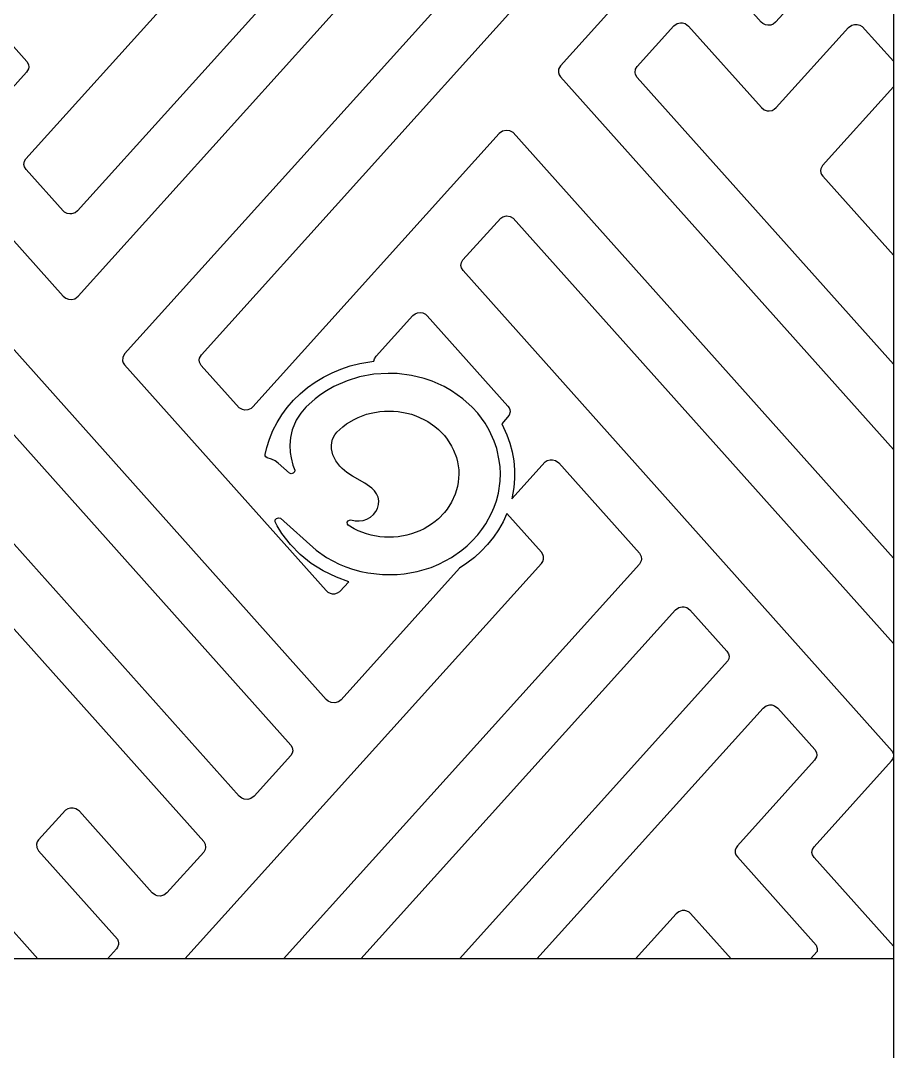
# Model space of a CAD drawing. Extents: x 44111 to 90315, y 4379 to 151689.
# Drawn here: x 68182 to 68654, y 134769 to 135326 of the extents above; entities that cross this region are included whole.
import ezdxf

# ---------------------------------------------------------------- set-up
doc = ezdxf.new("R2010")
doc.units = 0
doc.header["$LTSCALE"] = 1000
doc.header["$MEASUREMENT"] = 0
for name, color, linetype in [('A-立面外墙材料填充', 8, 'Continuous'), ('A-立面看线', 50, 'Continuous'), ('DIM_ELEV', 3, 'Continuous')]:
    doc.layers.add(name, color=color, linetype=linetype)

# ---------------------------------------------------------------- blocks, each defined once
blk = doc.blocks.new('yggggggg')
at = {"layer": 'A-立面外墙材料填充'}
for p, q in [((659568.92, -620178.83), (659845.94, -619871.42)), ((659898.85, -619871.8), (659596.88, -620206.89)), ((659597.08, -620253.11), (659918.34, -619896.62)), ((659946.3, -619924.68), (659622.25, -620284.29)), ((659663.71, -620284.72), (659965.68, -619949.63)), ((659918.74, -620060.82), (659857.75, -620128.5)), ((659966.14, -620104.92), (659926.61, -620060.67)), ((659994.33, -620082.37), (659973.97, -620105.06)), ((659548.76, -620103.22), (659569.4, -620126.23)), ((659899.21, -620128.94), (659918.94, -620107.04)), ((659918.94, -620107.04), (659920.7, -620105.77)), ((659920.7, -620105.77), (659922.62, -620105.31)), ((659922.62, -620105.31), (659923.61, -620105.35)), ((659923.61, -620105.35), (659925.15, -620105.78)), ((659925.15, -620105.78), (659926.9, -620107.06)), ((659926.9, -620107.06), (659966.27, -620151.13)), ((659967.05, -620105.72), (659966.14, -620104.92)), ((659968.46, -620106.41), (659967.05, -620105.72)), ((659969.8, -620106.66), (659968.46, -620106.41)), ((659971.4, -620106.52), (659969.8, -620106.66)), ((659972.67, -620106.04), (659971.4, -620106.52)), ((659973.97, -620105.06), (659972.67, -620106.04)), ((659974.27, -620151.18), (660013.32, -620107.85)), ((660013.32, -620107.85), (660015.08, -620106.58)), ((660015.08, -620106.58), (660016.62, -620106.16)), ((660016.62, -620106.16), (660017.99, -620106.16)), ((660017.99, -620106.16), (660019.53, -620106.59)), ((660019.53, -620106.59), (660020.66, -620107.28)), ((660020.66, -620107.28), (660037.59, -620126.13)), ((659569.4, -620126.23), (659570.29, -620127.89)), ((659385.83, -620130.41), (659712.01, -620495.68)), ((659731.23, -620471.12), (659427.3, -620130.77)), ((659569.27, -620131.99), (659527.54, -620178.3)), ((659570.29, -620130.2), (659569.27, -620131.99)), ((659570.29, -620127.89), (659570.44, -620129.32)), ((659570.44, -620129.32), (659570.29, -620130.2)), ((659856.7, -620130.35), (659856.6, -620132.19)), ((659857.75, -620128.5), (659856.7, -620130.35)), ((659898.04, -620132.16), (659898.3, -620130.41)), ((659898.3, -620130.41), (659899.21, -620128.94)), ((659856.6, -620132.19), (659856.99, -620133.38)), ((659856.99, -620133.38), (659857.73, -620134.47)), ((659857.73, -620134.47), (660037.59, -620335.88)), ((659898.29, -620133.35), (659898.04, -620132.16)), ((659899.19, -620134.83), (659898.29, -620133.35)), ((660037.59, -620289.81), (659899.19, -620134.83)), ((660037.59, -620140.02), (659999.32, -620182.51)), ((659966.27, -620151.13), (659967.72, -620152.28)), ((659967.72, -620152.28), (659969.49, -620152.86)), ((659969.49, -620152.86), (659970.57, -620152.91)), ((659970.57, -620152.91), (659972.03, -620152.64)), ((659972.03, -620152.64), (659973.26, -620152.04)), ((659973.26, -620152.04), (659974.27, -620151.18)), ((659684.19, -620523.32), (659360.79, -620161.17)), ((659824.69, -620165.19), (659691.56, -620312.92)), ((659826.47, -620163.91), (659824.69, -620165.19)), ((659828.38, -620163.46), (659826.47, -620163.91)), ((659830.43, -620163.74), (659828.38, -620163.46)), ((659832.11, -620164.68), (659830.43, -620163.74)), ((660037.59, -620394.68), (659832.11, -620164.68)), ((659567.86, -620181.92), (659568.12, -620180.17)), ((659568.11, -620183.12), (659567.86, -620181.92)), ((659568.12, -620180.17), (659568.92, -620178.83)), ((659527.55, -620184.23), (659589.08, -620253.13)), ((659569.01, -620184.59), (659568.11, -620183.12)), ((659589.04, -620207), (659569.01, -620184.59)), ((659998.4, -620184.25), (659998.26, -620185.13)), ((659998.26, -620185.13), (659998.39, -620186.37)), ((659998.39, -620186.37), (659998.75, -620187.28)), ((659999.32, -620182.51), (659998.4, -620184.25)), ((659998.75, -620187.28), (659999.45, -620188.29)), ((659999.45, -620188.29), (660037.59, -620231)), ((659360.93, -620207.39), (659664.97, -620547.88)), ((659589.83, -620207.68), (659589.04, -620207)), ((659591.25, -620208.37), (659589.83, -620207.68)), ((659592.58, -620208.62), (659591.25, -620208.37)), ((659593.58, -620208.59), (659592.58, -620208.62)), ((659595.45, -620208.01), (659593.58, -620208.59)), ((659596.88, -620206.89), (659595.45, -620208.01)), ((659826.62, -620210.17), (659828.53, -620209.71)), ((659828.53, -620209.71), (659830.49, -620209.96)), ((659830.49, -620209.96), (659832.2, -620210.87)), ((659805.02, -620233.47), (659825.49, -620210.85)), ((659825.49, -620210.85), (659826.62, -620210.17)), ((659832.2, -620210.87), (660037.59, -620440.75)), ((659803.96, -620236.56), (659804.22, -620234.81)), ((659804.21, -620237.75), (659803.96, -620236.56)), ((659805.11, -620239.23), (659804.21, -620237.75)), ((659804.22, -620234.81), (659805.02, -620233.47)), ((660037.02, -620499.04), (659805.11, -620239.23)), ((659589.08, -620253.13), (659590.42, -620254.2)), ((659590.42, -620254.2), (659591.88, -620254.75)), ((659593.76, -620254.84), (659595.27, -620254.43)), ((659595.27, -620254.43), (659597.08, -620253.11)), ((659591.88, -620254.75), (659593.76, -620254.84)), ((659758.09, -620285.53), (659777.94, -620263.51)), ((659777.94, -620263.51), (659779.25, -620262.53)), ((659779.25, -620262.53), (659780.51, -620262.05)), ((659780.51, -620262.05), (659782.12, -620261.91)), ((659782.12, -620261.91), (659783.45, -620262.16)), ((659783.45, -620262.16), (659784.87, -620262.85)), ((659784.87, -620262.85), (659785.78, -620263.65)), ((659785.78, -620263.65), (659829.35, -620312.45)), ((659621.2, -620286.13), (659621.1, -620287.97)), ((659621.1, -620287.97), (659621.49, -620289.17)), ((659622.25, -620284.29), (659621.2, -620286.13)), ((659662.54, -620287.39), (659662.69, -620286.51)), ((659662.69, -620288.82), (659662.54, -620287.39)), ((659662.69, -620286.51), (659663.71, -620284.72)), ((659756.91, -620288.25), (659757.18, -620287.01)), ((659757.18, -620287.01), (659758.09, -620285.53)), ((659621.49, -620289.17), (659622.23, -620290.26)), ((659622.23, -620290.26), (659731.07, -620412.13)), ((659663.69, -620290.61), (659662.69, -620288.82)), ((659684.22, -620313.49), (659663.69, -620290.61)), ((659734.31, -620294.48), (659739.15, -620292.47)), ((659739.15, -620292.47), (659744.15, -620290.8)), ((659744.15, -620290.8), (659749.28, -620289.49)), ((659749.28, -620289.49), (659756.91, -620288.25)), ((659725.22, -620299.51), (659729.65, -620296.84)), ((659729.65, -620296.84), (659734.31, -620294.48)), ((659742.4, -620298.83), (659735.35, -620301.93)), ((659749.19, -620296.74), (659742.4, -620298.83)), ((659756.9, -620295.31), (659749.19, -620296.74)), ((659764.71, -620294.81), (659756.9, -620295.31)), ((659769.41, -620294.95), (659764.71, -620294.81)), ((659777.18, -620295.92), (659769.41, -620294.95)), ((659784.07, -620297.58), (659777.18, -620295.92)), ((659788.44, -620299.07), (659784.07, -620297.58)), ((659794.84, -620301.93), (659788.44, -620299.07)), ((659717.06, -620305.82), (659721.03, -620302.5)), ((659721.03, -620302.5), (659725.22, -620299.51)), ((659731.36, -620304.17), (659728.2, -620306.25)), ((659735.35, -620301.93), (659731.36, -620304.17)), ((659798.83, -620304.17), (659794.84, -620301.93)), ((659805.02, -620308.52), (659798.83, -620304.17)), ((659710.15, -620313.15), (659713.45, -620309.36)), ((659713.45, -620309.36), (659717.06, -620305.82)), ((659725.15, -620308.54), (659720.13, -620313.08)), ((659728.2, -620306.25), (659725.15, -620308.54)), ((659810.07, -620313.09), (659805.02, -620308.52)), ((659685.92, -620314.4), (659684.22, -620313.49)), ((659687.26, -620314.64), (659685.92, -620314.4)), ((659688.86, -620314.5), (659687.26, -620314.64)), ((659690.64, -620313.72), (659688.86, -620314.5)), ((659691.56, -620312.92), (659690.64, -620313.72)), ((659707.19, -620317.16), (659710.15, -620313.15)), ((659720.13, -620313.08), (659717.38, -620316.32)), ((659755.39, -620316.24), (659760.11, -620315.39)), ((659760.11, -620315.39), (659762.69, -620315.16)), ((659762.69, -620315.16), (659767.5, -620315.16)), ((659767.5, -620315.16), (659770.08, -620315.39)), ((659770.08, -620315.39), (659774.8, -620316.24)), ((659813.05, -620316.37), (659810.07, -620313.09)), ((659829.35, -620312.45), (659830.02, -620313.41)), ((659830.51, -620315.67), (659830.01, -620317.38)), ((659830.02, -620313.41), (659830.36, -620314.24)), ((659830.36, -620314.24), (659830.51, -620315.67)), ((659702.36, -620325.75), (659704.59, -620321.37)), ((659704.59, -620321.37), (659707.19, -620317.16)), ((659714.98, -620320.13), (659712.82, -620325.37)), ((659717.38, -620316.32), (659714.98, -620320.13)), ((659742.18, -620322.11), (659746.18, -620319.7)), ((659746.18, -620319.7), (659748.47, -620318.59)), ((659748.47, -620318.59), (659752.91, -620316.92)), ((659752.91, -620316.92), (659755.39, -620316.24)), ((659774.8, -620316.24), (659777.17, -620316.89)), ((659777.17, -620316.89), (659779.59, -620317.71)), ((659779.59, -620317.71), (659783.91, -620319.64)), ((659783.91, -620319.64), (659786.11, -620320.88)), ((659786.11, -620320.88), (659789.93, -620323.53)), ((659817, -620321.72), (659813.05, -620316.37)), ((659830.01, -620317.38), (659825.99, -620322.07)), ((659700.51, -620330.28), (659702.36, -620325.75)), ((659712.82, -620325.37), (659711.89, -620329.47)), ((659735.8, -620327.93), (659736.85, -620326.63)), ((659736.85, -620326.63), (659740.17, -620323.6)), ((659740.17, -620323.6), (659742.18, -620322.11)), ((659789.93, -620323.53), (659791.82, -620325.13)), ((659791.82, -620325.13), (659794.99, -620328.41)), ((659819.21, -620325.47), (659817, -620321.72)), ((659821.94, -620331.44), (659819.21, -620325.47)), ((659825.99, -620322.07), (659828.78, -620327.94)), ((659699.07, -620334.92), (659700.51, -620330.28)), ((659711.89, -620329.47), (659711.53, -620333.64)), ((659733.96, -620333.82), (659734.12, -620332.18)), ((659734.12, -620332.18), (659734.57, -620330.41)), ((659734.57, -620330.41), (659735.8, -620327.93)), ((659794.99, -620328.41), (659796.5, -620330.31)), ((659796.5, -620330.31), (659798.91, -620334.08)), ((659823.3, -620335.48), (659821.94, -620331.44)), ((659828.78, -620327.94), (659830.43, -620332.52)), ((659830.43, -620332.52), (659831.68, -620337.21)), ((659698.24, -620338.6), (659699.07, -620334.92)), ((659711.53, -620333.64), (659711.71, -620337.64)), ((659711.71, -620337.64), (659712.16, -620340.53)), ((659734.02, -620335.51), (659733.96, -620333.82)), ((659734.73, -620338.73), (659734.02, -620335.51)), ((659798.91, -620334.08), (659799.98, -620336.22)), ((659799.98, -620336.22), (659801.52, -620340.34)), ((659824.69, -620341.81), (659823.3, -620335.48)), ((659831.68, -620337.21), (659832.52, -620341.98)), ((659698.26, -620339.31), (659698.24, -620338.6)), ((659698.6, -620339.95), (659698.26, -620339.31)), ((659699.19, -620340.41), (659698.6, -620339.95)), ((659701.6, -620341.12), (659699.19, -620340.41)), ((659703.53, -620342.08), (659701.6, -620341.12)), ((659705.19, -620343.31), (659703.53, -620342.08)), ((659711.25, -620348.75), (659705.19, -620343.31)), ((659712.16, -620340.53), (659713.17, -620344.33)), ((659736.33, -620342.13), (659734.73, -620338.73)), ((659738.49, -620345), (659736.33, -620342.13)), ((659801.52, -620340.34), (659802.11, -620342.63)), ((659802.11, -620342.63), (659802.74, -620346.94)), ((659825.1, -620345.35), (659824.69, -620341.81)), ((659831.38, -620362.51), (659849.46, -620342.57)), ((659832.52, -620341.98), (659832.94, -620346.85)), ((659849.46, -620342.57), (659850.59, -620341.88)), ((659850.59, -620341.88), (659852.13, -620341.46)), ((659852.13, -620341.46), (659853.5, -620341.46)), ((659853.5, -620341.46), (659855.03, -620341.89)), ((659855.03, -620341.89), (659856.79, -620343.17)), ((659856.79, -620343.17), (659900.36, -620391.96)), ((659712.29, -620349.04), (659711.25, -620348.75)), ((659713.33, -620348.77), (659712.29, -620349.04)), ((659713.17, -620344.33), (659714.18, -620347.05)), ((659714.04, -620348.03), (659713.33, -620348.77)), ((659714.18, -620347.05), (659714.04, -620348.03)), ((659739.74, -620346.28), (659738.49, -620345)), ((659742.38, -620348.45), (659739.74, -620346.28)), ((659745.42, -620350.4), (659742.38, -620348.45)), ((659802.83, -620349.29), (659802.51, -620353.63)), ((659802.74, -620346.94), (659802.83, -620349.29)), ((659825.25, -620348.88), (659825.1, -620345.35)), ((659825.1, -620353.11), (659825.25, -620348.88)), ((659832.94, -620346.85), (659832.94, -620351.68)), ((659751.97, -620354.05), (659745.42, -620350.4)), ((659755.85, -620356.85), (659751.97, -620354.05)), ((659802.51, -620353.63), (659802.09, -620355.94)), ((659824.17, -620359.51), (659825.1, -620353.11)), ((659832.94, -620351.68), (659832.52, -620356.48)), ((659757.24, -620358.22), (659755.85, -620356.85)), ((659758.4, -620359.91), (659757.24, -620358.22)), ((659759.17, -620361.77), (659758.4, -620359.91)), ((659800.84, -620360.15), (659798.91, -620364.38)), ((659802.09, -620355.94), (659800.84, -620360.15)), ((659823.11, -620363.62), (659824.17, -620359.51)), ((659832.52, -620356.48), (659831.38, -620362.51)), ((659758.89, -620367.81), (659759.45, -620365.72)), ((659759.53, -620363.73), (659759.17, -620361.77)), ((659759.45, -620365.72), (659759.53, -620363.73)), ((659798.91, -620364.38), (659796.5, -620368.15)), ((659821.94, -620367.03), (659823.11, -620363.62)), ((659755.16, -620372.43), (659756.76, -620371.07)), ((659756.76, -620371.07), (659758.05, -620369.46)), ((659758.05, -620369.46), (659758.89, -620367.81)), ((659794.99, -620370.06), (659791.82, -620373.33)), ((659796.5, -620368.15), (659794.99, -620370.06)), ((659817.38, -620376.14), (659820.52, -620370.38)), ((659820.52, -620370.38), (659821.94, -620367.03)), ((659828.78, -620370.55), (659826.74, -620374.98)), ((659847.45, -620391.51), (659828.78, -620370.55)), ((659703.5, -620374.98), (659703.56, -620373.97)), ((659704.62, -620377.15), (659703.5, -620374.98)), ((659703.56, -620373.97), (659704.24, -620373.16)), ((659704.24, -620373.16), (659705.3, -620372.85)), ((659707.19, -620381.3), (659704.62, -620377.15)), ((659705.3, -620372.85), (659706.38, -620373.13)), ((659706.38, -620373.13), (659725.7, -620390.36)), ((659742.53, -620375.26), (659743.09, -620374.4)), ((659742.6, -620376.26), (659742.53, -620375.26)), ((659742.99, -620376.83), (659742.6, -620376.26)), ((659746.18, -620378.76), (659742.99, -620376.83)), ((659743.09, -620374.4), (659743.72, -620374.05)), ((659743.72, -620374.05), (659744.45, -620373.95)), ((659744.45, -620373.95), (659746.88, -620374.43)), ((659746.88, -620374.43), (659748.89, -620374.51)), ((659748.89, -620374.51), (659751.06, -620374.22)), ((659751.06, -620374.22), (659753.13, -620373.55)), ((659753.13, -620373.55), (659755.16, -620372.43)), ((659788.02, -620376.35), (659784.02, -620378.76)), ((659790.02, -620374.86), (659788.02, -620376.35)), ((659791.82, -620373.33), (659790.02, -620374.86)), ((659815.32, -620379.18), (659817.38, -620376.14)), ((659826.74, -620374.98), (659824.32, -620379.27)), ((659711.8, -620387.29), (659707.19, -620381.3)), ((659748.47, -620379.87), (659746.18, -620378.76)), ((659752.91, -620381.54), (659748.47, -620379.87)), ((659755.39, -620382.22), (659752.91, -620381.54)), ((659760.11, -620383.07), (659755.39, -620382.22)), ((659774.8, -620382.22), (659770.08, -620383.07)), ((659777.28, -620381.54), (659774.8, -620382.22)), ((659781.73, -620379.87), (659777.28, -620381.54)), ((659784.02, -620378.76), (659781.73, -620379.87)), ((659810.09, -620385.35), (659813.03, -620382.11)), ((659813.03, -620382.11), (659815.32, -620379.18)), ((659824.32, -620379.27), (659821.53, -620383.39)), ((659717.12, -620392.69), (659711.8, -620387.29)), ((659762.69, -620383.3), (659760.11, -620383.07)), ((659767.5, -620383.3), (659762.69, -620383.3)), ((659770.08, -620383.07), (659767.5, -620383.3)), ((659804.47, -620390.38), (659807.38, -620387.94)), ((659807.38, -620387.94), (659810.09, -620385.35)), ((659818.39, -620387.29), (659814.93, -620390.95)), ((659821.53, -620383.39), (659818.39, -620387.29)), ((659723.09, -620397.49), (659717.12, -620392.69)), ((659725.7, -620390.36), (659731.39, -620394.31)), ((659798.83, -620394.29), (659804.47, -620390.38)), ((659814.93, -620390.95), (659811.21, -620394.32)), ((659848.19, -620392.6), (659847.45, -620391.51)), ((659848.58, -620393.79), (659848.19, -620392.6)), ((659848.59, -620395.12), (659848.58, -620393.79)), ((659900.36, -620391.96), (659901.37, -620393.76)), ((659901.37, -620393.76), (659901.52, -620395.19)), ((659654.81, -620611.22), (659847.43, -620397.48)), ((659900.35, -620397.85), (659708.07, -620611.22)), ((659729.59, -620401.59), (659723.09, -620397.49)), ((659731.39, -620394.31), (659738.15, -620397.89)), ((659738.15, -620397.89), (659741.75, -620399.39)), ((659741.75, -620399.39), (659745.43, -620400.66)), ((659787.79, -620399.63), (659792.02, -620397.9)), ((659792.02, -620397.9), (659795.5, -620396.19)), ((659795.5, -620396.19), (659798.83, -620394.29)), ((659807.16, -620397.45), (659803.22, -620400.09)), ((659811.21, -620394.32), (659807.16, -620397.45)), ((659847.43, -620397.48), (659848.18, -620396.39)), ((659848.18, -620396.39), (659848.59, -620395.12)), ((659901.36, -620396.06), (659900.35, -620397.85)), ((659901.52, -620395.19), (659901.36, -620396.06)), ((659736.64, -620405), (659729.59, -620401.59)), ((659743.35, -620407.42), (659736.64, -620405)), ((659803.22, -620400.09), (659739.2, -620471.14)), ((659745.43, -620400.66), (659749.87, -620401.88)), ((659749.87, -620401.88), (659753.71, -620402.67)), ((659753.71, -620402.67), (659761.51, -620403.56)), ((659761.51, -620403.56), (659769.41, -620403.51)), ((659769.41, -620403.51), (659773.33, -620403.14)), ((659773.33, -620403.14), (659780.3, -620401.89)), ((659780.3, -620401.89), (659784.1, -620400.87)), ((659784.1, -620400.87), (659787.79, -620399.63)), ((659738.51, -620412.7), (659743.35, -620407.42)), ((659731.07, -620412.13), (659732.1, -620413.03)), ((659732.1, -620413.03), (659733.33, -620413.63)), ((659733.33, -620413.63), (659734.38, -620413.87)), ((659734.38, -620413.87), (659735.87, -620413.86)), ((659735.87, -620413.86), (659737.28, -620413.46)), ((659737.28, -620413.46), (659738.51, -620412.7)), ((659919.84, -620422.67), (659921.6, -620421.4)), ((659921.6, -620421.4), (659923.51, -620420.94)), ((659923.51, -620420.94), (659924.51, -620420.98)), ((659924.51, -620420.98), (659926.04, -620421.41)), ((659926.04, -620421.41), (659927.68, -620422.56)), ((659749.92, -620611.22), (659919.84, -620422.67)), ((659927.68, -620422.56), (659947.7, -620444.97)), ((659947.7, -620444.97), (659948.6, -620446.45)), ((659948.7, -620449.07), (659948.19, -620450.2)), ((659948.6, -620446.45), (659948.86, -620447.65)), ((659948.86, -620447.65), (659948.7, -620449.07)), ((659948.19, -620450.2), (659803.18, -620611.22)), ((659732.15, -620471.93), (659731.23, -620471.12)), ((659739.2, -620471.14), (659737.76, -620472.25)), ((659733.92, -620472.72), (659732.15, -620471.93)), ((659735.89, -620472.83), (659733.92, -620472.72)), ((659737.76, -620472.25), (659735.89, -620472.83)), ((659845.03, -620611.22), (659967.18, -620475.68)), ((659967.18, -620475.68), (659968.94, -620474.41)), ((659968.94, -620474.41), (659970.85, -620473.96)), ((659970.85, -620473.96), (659971.84, -620473.99)), ((659971.84, -620473.99), (659973.38, -620474.42)), ((659973.38, -620474.42), (659975.14, -620475.7)), ((659975.14, -620475.7), (659995.15, -620498.12)), ((659712.01, -620495.68), (659712.8, -620497.03)), ((659712.8, -620497.03), (659713.06, -620498.77)), ((659713.06, -620498.77), (659712.8, -620499.97)), ((659995.15, -620498.12), (659996.05, -620499.78)), ((660037.59, -620500.39), (660037.02, -620499.04)), ((659712, -620501.31), (659692.16, -620523.34)), ((659712.8, -620499.97), (659712, -620501.31)), ((659995.03, -620503.88), (659953.29, -620550.19)), ((659994.78, -620550.59), (660036.64, -620504.13)), ((659996.04, -620502.09), (659995.03, -620503.88)), ((659996.2, -620501.21), (659996.04, -620502.09)), ((659996.05, -620499.78), (659996.2, -620501.21)), ((660036.64, -620504.13), (660037.24, -620503.22)), ((660037.24, -620503.22), (660037.59, -620502.25)), ((660037.59, -620500.39), (660037.59, -620502.25)), ((659685.62, -620524.44), (659684.19, -620523.32)), ((659686.88, -620524.92), (659685.62, -620524.44)), ((659688.85, -620525.03), (659686.88, -620524.92)), ((659690.39, -620524.61), (659688.85, -620525.03)), ((659692.16, -620523.34), (659690.39, -620524.61)), ((659590.35, -620530.87), (659575.78, -620546.94)), ((659591.57, -620530.11), (659590.35, -620530.87)), ((659592.99, -620529.71), (659591.57, -620530.11)), ((659594.48, -620529.7), (659592.99, -620529.71)), ((659595.9, -620530.09), (659594.48, -620529.7)), ((659596.83, -620530.6), (659595.9, -620530.09)), ((659597.79, -620531.44), (659596.83, -620530.6)), ((659637.15, -620575.52), (659597.79, -620531.44)), ((659575.06, -620548), (659574.64, -620549.27)), ((659574.64, -620549.27), (659574.75, -620551.03)), ((659575.78, -620546.94), (659575.06, -620548)), ((659664.97, -620547.88), (659665.76, -620549.22)), ((659665.76, -620549.22), (659666.02, -620550.97)), ((659575.38, -620611.22), (659522.87, -620552.42)), ((659574.75, -620551.03), (659575.79, -620552.88)), ((659575.79, -620552.88), (659618.32, -620600.62)), ((659664.96, -620553.51), (659645.12, -620575.54)), ((659665.76, -620552.17), (659664.96, -620553.51)), ((659666.02, -620550.97), (659665.76, -620552.17)), ((659952.57, -620551.25), (659952.16, -620552.52)), ((659952.16, -620552.52), (659952.17, -620553.84)), ((659952.17, -620553.84), (659952.56, -620555.03)), ((659952.56, -620555.03), (659953.31, -620556.13)), ((659953.29, -620550.19), (659952.57, -620551.25)), ((659993.61, -620553.81), (659993.88, -620552.06)), ((659993.87, -620555.01), (659993.61, -620553.81)), ((659994.77, -620556.48), (659993.87, -620555.01)), ((659993.88, -620552.06), (659994.78, -620550.59)), ((659953.31, -620556.13), (659995.84, -620603.86)), ((660037.59, -620604.43), (659994.77, -620556.48)), ((659638.91, -620576.8), (659637.15, -620575.52)), ((659639.84, -620577.12), (659638.91, -620576.8)), ((659641.44, -620577.26), (659639.84, -620577.12)), ((659643.35, -620576.81), (659641.44, -620577.26)), ((659645.12, -620575.54), (659643.35, -620576.81)), ((659920.27, -620586.84), (659898.29, -620611.22)), ((659921.69, -620585.73), (659920.27, -620586.84)), ((659923.56, -620585.15), (659921.69, -620585.73)), ((659924.95, -620585.15), (659923.56, -620585.15)), ((659926, -620585.39), (659924.95, -620585.15)), ((659927.23, -620585.99), (659926, -620585.39)), ((659928.07, -620586.69), (659927.23, -620585.99)), ((659950, -620611.22), (659928.07, -620586.69)), ((659618.48, -620604.88), (659617.81, -620605.84)), ((659618.32, -620600.62), (659618.83, -620601.74)), ((659618.94, -620603.51), (659618.48, -620604.88)), ((659618.83, -620601.74), (659618.98, -620602.62)), ((659618.98, -620602.62), (659618.94, -620603.51)), ((659995.84, -620603.86), (659996.46, -620605.54)), ((659996.46, -620605.54), (659996.34, -620607.3)), ((659617.81, -620605.84), (659612.96, -620611.22)), ((659996.34, -620607.3), (659992.8, -620611.22))]:
    blk.add_line(p, q, dxfattribs=at)

msp = doc.modelspace()

# ---------------------------------------------------------------- linework, layer by layer
at = {"layer": 'A-立面看线'}
for p, q in [((68653.5, 138019.17), (68653.5, 132019.11)), ((68653.51, 134818.86), (66253.51, 134818.86))]:
    msp.add_line(p, q, dxfattribs=at)

# ---------------------------------------------------------------- block references
at = {"layer": 'DIM_ELEV'}
msp.add_blockref('yggggggg', (-591384.08, 755430.08), dxfattribs=at)

doc.saveas('drawing.dxf')
